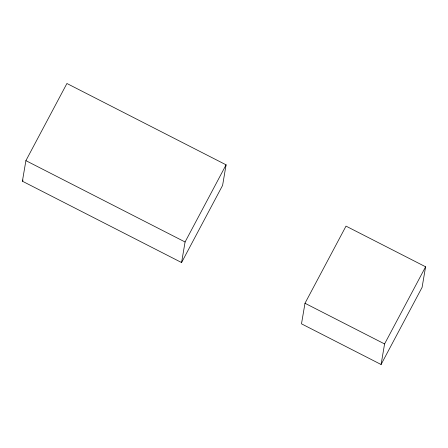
<?xml version="1.0" encoding="UTF-8"?>
<svg xmlns="http://www.w3.org/2000/svg" width="448" height="448" viewBox="0 0 448 448"><rect width="100%" height="100%" fill="white"/><g stroke="black" fill="none" stroke-linecap="round" stroke-linejoin="round"><path stroke-width="0.67" d="M22.4 181.21L25.9 160.647L66.92 83.496L226.094 164.836L222.594 185.399L181.574 262.55L22.4 181.21L23.055 179.978M181.574 262.55L185.074 241.987L226.094 164.836M304.993 303.268L301.493 323.831L381.08 364.504L422.1 287.353L425.6 266.79L346.013 226.122L304.993 303.268L384.58 343.941L381.08 364.504M384.58 343.941L425.6 266.79M25.9 160.647L185.074 241.987"/></g></svg>
